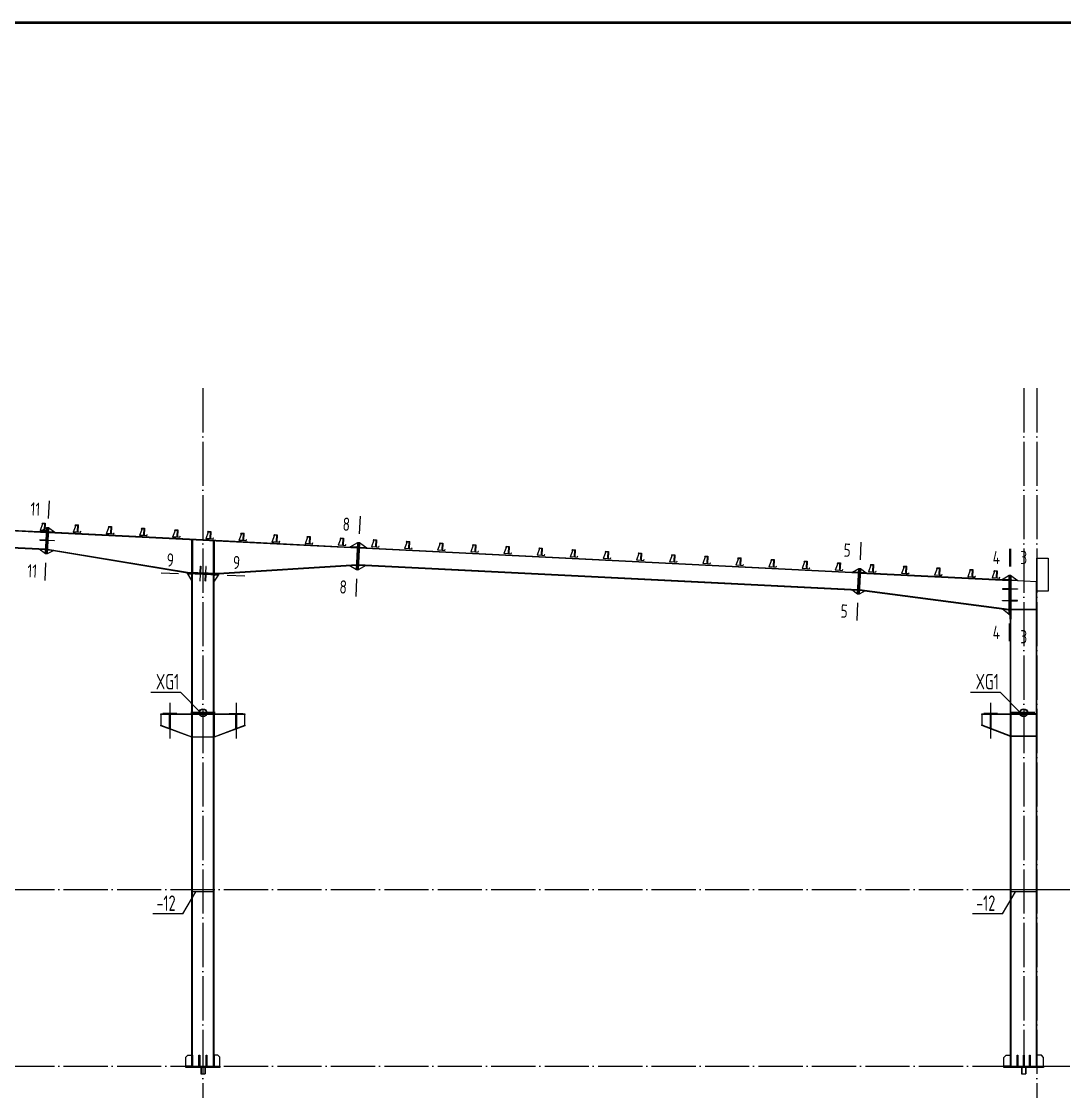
# Model space of a CAD drawing. Extents: x 447413 to 2975780, y -1432727 to 1301644.
# Drawn here: x 2335179 to 2358794, y -1219853 to -1195631 of the extents above; entities that cross this region are included whole.
import ezdxf
from ezdxf.enums import TextEntityAlignment as Align

# ---------------------------------------------------------------- set-up
doc = ezdxf.new("R2010")
doc.units = 0
doc.header["$LTSCALE"] = 1000
doc.header["$MEASUREMENT"] = 0
doc.linetypes.add('ACAD_ISO04W100', pattern=[30.5, 24, -3, 0.5, -3])
doc.linetypes.add('DOTE', pattern=[2.42, 2, -0.2, 0.02, -0.2])
for name, color, linetype in [('10', 7, 'Continuous'), ('116', 1, 'Continuous'), ('14', 2, 'Continuous'), ('DOTE', 1, 'Continuous'), ('TDB_中实线', 7, 'Continuous'), ('TDB_中心线', 1, 'ACAD_ISO04W100'), ('THIN', 7, 'Continuous'), ('XG', 5, 'Continuous'), ('图框', 253, 'Continuous'), ('柱子', 3, 'Continuous'), ('钢板标注', 253, 'Continuous')]:
    doc.layers.add(name, color=color, linetype=linetype)
doc.layers.add('檩条', color=7, linetype='Continuous', lineweight=18)
doc.styles.add('PkpmHz', font='Pkpmeng', dxfattribs={"width": 0.6, "bigfont": 'hztxt'})
doc.styles.add('TSSD_Label', font='Tssdeng.shx', dxfattribs={"width": 0.7, "bigfont": 'hztxt.shx'})

# ---------------------------------------------------------------- blocks, each defined once
blk = doc.blocks.new('A$C3FEA3028')
at = {"layer": 'DOTE', "linetype": 'DOTE', "ltscale": 2}
blk.add_line((63, 169), (63, 0), dxfattribs=at)
at = {"layer": 'TDB_中实线'}
for p, q in [((5, 154), (-45, 0)), ((55, 154), (5, 154)), ((55, 160), (55, 0)), ((61, 26), (56, 26)), ((61, 0), (-45, 0))]:
    blk.add_line(p, q, dxfattribs=at)
at = {"layer": 'TDB_中实线', "const_width": 3.75}
for points in [[(64, 127), (53, 127)], [(64, 63), (53, 63)]]:
    blk.add_lwpolyline(points, dxfattribs=at)
at = {"layer": 'TDB_中实线'}
blk.add_lwpolyline([(61, 26), (55, 26), (55, 160), (61, 160)], close=True, dxfattribs=at)
at = {"layer": 'TDB_中心线', "ltscale": 20}
for p, q in [((67, 127), (51, 127)), ((67, 63), (51, 63))]:
    blk.add_line(p, q, dxfattribs=at)
at = {"layer": '檩条'}
blk.add_lwpolyline([(3, 164), (61, 164), (61, 0), (116, 0), (128, 23), (124, 25), (113, 4), (64, 4), (64, 169), (0, 169), (-12, 146), (-8, 144), (3, 164)], dxfattribs=at)
blk = doc.blocks.new('A$C6B0021A6')
at = {"layer": '图框', "color": 153, "const_width": 58, "elevation": -84000}
blk.add_lwpolyline([(111420, 1020), (2520, 1020), (2520, 83120), (111420, 83120)], close=True, dxfattribs=at)

msp = doc.modelspace()

# ---------------------------------------------------------------- linework, layer by layer
at = {"layer": '10'}
for p, q in [((2335804.4, -1206485.2), (2335784.4, -1206884.7)), ((2342844.8, -1206827.4), (2342824.8, -1207226.9)), ((2354183.9, -1207414.4), (2354163.9, -1207813.9)), ((2357549.4, -1207564.8), (2357549.4, -1207964.8)), ((2357569.4, -1207564.8), (2357569.4, -1207964.8)), ((2335714.4, -1208283), (2335734.4, -1207883.5)), ((2338339.7, -1208113.9), (2338739.4, -1208128.9)), ((2340238.7, -1208184.9), (2339839, -1208170)), ((2342753.9, -1208646.1), (2342773.8, -1208246.6)), ((2354094.9, -1209193.1), (2354114.9, -1208793.6)), ((2357549.4, -1209659.8), (2357549.4, -1209259.8)), ((2357569.4, -1209759.8), (2357569.4, -1209359.8))]:
    msp.add_line(p, q, dxfattribs=at)
at = {"layer": '116'}
for p, q in [((2339239.4, -1219304.5), (2339239.4, -1219454.5)), ((2339247.9, -1219304.5), (2339247.9, -1219454.5)), ((2339330.9, -1219304.5), (2339330.9, -1219454.5)), ((2339339.4, -1219304.5), (2339339.4, -1219454.5)), ((2357819.4, -1219304.5), (2357819.4, -1219454.5)), ((2357827.9, -1219304.5), (2357827.9, -1219454.5)), ((2357910.9, -1219304.5), (2357910.9, -1219454.5)), ((2357919.4, -1219304.5), (2357919.4, -1219454.5)), ((2339239.4, -1219454.5), (2339339.4, -1219454.5)), ((2357819.4, -1219454.5), (2357919.4, -1219454.5))]:
    msp.add_line(p, q, dxfattribs=at)
at = {"layer": '14'}
for p, q in [((2335599.6, -1207175.8), (2335754.4, -1207083.4)), ((2335729.4, -1207182.3), (2335599.6, -1207175.8)), ((2335724.4, -1207682.7), (2335754.4, -1207083.4)), ((2335750.4, -1207163.4), (2335729.4, -1207182.3)), ((2335774.4, -1207084.4), (2335744.4, -1207683.7)), ((2335744.4, -1207683.7), (2335774.4, -1207084.4)), ((2335754.4, -1207083.4), (2335750.4, -1207163.4)), ((2335754.4, -1207083.4), (2335774.4, -1207084.4)), ((2335794.4, -1207085.4), (2335764.4, -1207684.7)), ((2335774.4, -1207084.4), (2335794.4, -1207085.4)), ((2335790.4, -1207165.4), (2335794.4, -1207085.4)), ((2335809.4, -1207186.3), (2335790.4, -1207165.4)), ((2335794.4, -1207085.4), (2335939.2, -1207192.8)), ((2335939.2, -1207192.8), (2335809.4, -1207186.3)), ((2335595.3, -1207362.8), (2335594.8, -1207372.8)), ((2335594.8, -1207372.8), (2335739.6, -1207380.1)), ((2335740.1, -1207370.1), (2335595.3, -1207362.8)), ((2335739.6, -1207380.1), (2335740.1, -1207370.1)), ((2335779.5, -1207382.1), (2335780, -1207372.1)), ((2335924.3, -1207389.3), (2335779.5, -1207382.1)), ((2335780, -1207372.1), (2335924.8, -1207379.3)), ((2335924.8, -1207379.3), (2335924.3, -1207389.3)), ((2339039.4, -1208100.1), (2339039.4, -1207360)), ((2339039.4, -1207360), (2339049.4, -1207360.5)), ((2339049.4, -1207360.5), (2339049.4, -1208100.4)), ((2339529.4, -1208118.4), (2339529.4, -1207384.5)), ((2339529.4, -1207384.5), (2339539.4, -1207385)), ((2339539.4, -1207385), (2339539.4, -1208118.7)), ((2342619.6, -1207527), (2342794.9, -1207425.7)), ((2342763.9, -1208045.9), (2342794.9, -1207425.7)), ((2342814.9, -1207426.7), (2342783.8, -1208046.9)), ((2342783.8, -1208046.9), (2342814.9, -1207426.7)), ((2342794.9, -1207425.7), (2342790.4, -1207515.5)), ((2342794.9, -1207425.7), (2342814.9, -1207426.7)), ((2342834.8, -1207427.7), (2342803.8, -1208047.9)), ((2342814.9, -1207426.7), (2342834.8, -1207427.7)), ((2342830.3, -1207517.5), (2342834.8, -1207427.6)), ((2342834.8, -1207427.6), (2342999.1, -1207546)), ((2335724.4, -1207682.7), (2335579.6, -1207575.3)), ((2335579.6, -1207575.3), (2335709.4, -1207581.8)), ((2335709.4, -1207581.8), (2335728.4, -1207602.8)), ((2335728.4, -1207602.8), (2335724.4, -1207682.7)), ((2335744.4, -1207683.7), (2335724.4, -1207682.7)), ((2335764.4, -1207684.7), (2335744.4, -1207683.7)), ((2335764.4, -1207684.7), (2335768.4, -1207604.8)), ((2335917.4, -1207609.3), (2335764.4, -1207684.7)), ((2335768.4, -1207604.8), (2335789.1, -1207588.1)), ((2335789.1, -1207588.1), (2335917.4, -1207609.3)), ((2342769.4, -1207534.5), (2342619.6, -1207527)), ((2342790.4, -1207515.5), (2342769.4, -1207534.5)), ((2342849.3, -1207538.5), (2342830.3, -1207517.5)), ((2342999.1, -1207546), (2342849.3, -1207538.5)), ((2342599.8, -1207945.8), (2342749.4, -1207936.3)), ((2342763.9, -1208044.9), (2342599.8, -1207945.8)), ((2342749.4, -1207936.3), (2342768.4, -1207955)), ((2342979.2, -1207945.5), (2342803.9, -1208046.9)), ((2342808.4, -1207957), (2342829.3, -1207938)), ((2342829.3, -1207938), (2342979.2, -1207945.5)), ((2338939.2, -1208136.4), (2338940, -1208116.4)), ((2339639.1, -1208162.5), (2338939.2, -1208136.4)), ((2338940, -1208116.4), (2338940.7, -1208096.4)), ((2339639.9, -1208142.5), (2338940, -1208116.4)), ((2338940, -1208116.4), (2339639.9, -1208142.5)), ((2338940.7, -1208096.4), (2339640.6, -1208122.5)), ((2339039.4, -1208285.1), (2338944.4, -1208136.5)), ((2338944.4, -1208136.5), (2339019.4, -1208139.3)), ((2339019.4, -1208139.3), (2339039.4, -1208160.1)), ((2339049.4, -1208100.4), (2339039.4, -1208100.1)), ((2339039.4, -1208160.1), (2339039.4, -1208285.1)), ((2339224.3, -1208147), (2339218.8, -1208291.9)), ((2339234.2, -1208147.4), (2339224.3, -1208147)), ((2339225.7, -1208107), (2339231.2, -1207962.1)), ((2339235.7, -1208107.4), (2339225.7, -1208107)), ((2339228.8, -1208292.3), (2339234.2, -1208147.4)), ((2339231.2, -1207962.1), (2339241.2, -1207962.5)), ((2339241.2, -1207962.5), (2339235.7, -1208107.4)), ((2339339.1, -1208296.4), (2339344.5, -1208151.5)), ((2339344.5, -1208151.5), (2339354.5, -1208151.9)), ((2339351.4, -1207966.6), (2339346, -1208111.5)), ((2339346, -1208111.5), (2339356, -1208111.9)), ((2339354.5, -1208151.9), (2339349.1, -1208296.8)), ((2339361.4, -1207967), (2339351.4, -1207966.6)), ((2339356, -1208111.9), (2339361.4, -1207967)), ((2339539.4, -1208118.7), (2339529.4, -1208118.4)), ((2339539.4, -1208178.8), (2339559.4, -1208159.5)), ((2339634.3, -1208162.3), (2339539.4, -1208303.8)), ((2339539.4, -1208303.8), (2339539.4, -1208178.8)), ((2339559.4, -1208159.5), (2339634.3, -1208162.3)), ((2339639.9, -1208142.5), (2339639.1, -1208162.5)), ((2339640.6, -1208122.5), (2339639.9, -1208142.5)), ((2342768.4, -1207955), (2342763.9, -1208044.9)), ((2342783.8, -1208046.9), (2342763.9, -1208045.9)), ((2342803.8, -1208047.9), (2342783.8, -1208046.9)), ((2342803.9, -1208046.9), (2342808.4, -1207957)), ((2353994.6, -1208095.8), (2354133.9, -1208012.6)), ((2354109.4, -1208101.5), (2353994.6, -1208095.8)), ((2354104.9, -1208592.9), (2354133.9, -1208012.6)), ((2354130.4, -1208082.5), (2354109.4, -1208101.5)), ((2354153.9, -1208013.6), (2354124.9, -1208593.9)), ((2354124.9, -1208593.9), (2354153.9, -1208013.6)), ((2354133.9, -1208012.6), (2354130.4, -1208082.5)), ((2354133.9, -1208012.6), (2354153.9, -1208013.6)), ((2354173.9, -1208014.6), (2354144.9, -1208594.9)), ((2354153.9, -1208013.6), (2354173.9, -1208014.6)), ((2354170.4, -1208084.5), (2354173.9, -1208014.6)), ((2354189.4, -1208105.5), (2354170.4, -1208084.5)), ((2354173.9, -1208014.6), (2354304.2, -1208111.3)), ((2354304.2, -1208111.3), (2354189.4, -1208105.5)), ((2357379.6, -1208265), (2357539.4, -1208168)), ((2357539.4, -1209059.8), (2357539.4, -1208164.8)), ((2357539.4, -1208164.8), (2357559.4, -1208164.8)), ((2357539.4, -1208168), (2357539.4, -1208253)), ((2357559.4, -1209159.8), (2357559.4, -1208164.8)), ((2357559.4, -1208164.8), (2357579.4, -1208164.8)), ((2357559.4, -1208164.8), (2357559.4, -1209059.8)), ((2357579.4, -1208164.8), (2357579.4, -1209159.8)), ((2357579.4, -1208255), (2357579.4, -1208170)), ((2357579.4, -1208170), (2357739.2, -1208283)), ((2339218.8, -1208291.9), (2339228.8, -1208292.3)), ((2339349.1, -1208296.8), (2339339.1, -1208296.4)), ((2357519.4, -1208272), (2357379.6, -1208265)), ((2357539.4, -1208253), (2357519.4, -1208272)), ((2357599.4, -1208276), (2357579.4, -1208255)), ((2357579.4, -1208275), (2358169.4, -1208304.5)), ((2357579.4, -1208287), (2357579.4, -1208275)), ((2358169.4, -1208316.5), (2357579.4, -1208287)), ((2357739.2, -1208283), (2357599.4, -1208276)), ((2358169.4, -1208304.5), (2358169.4, -1208316.5)), ((2354105, -1208591.9), (2353974.6, -1208495.3)), ((2353974.6, -1208495.3), (2354089.5, -1208501)), ((2354089.5, -1208501), (2354108.4, -1208522)), ((2354124.9, -1208593.9), (2354104.9, -1208592.9)), ((2354108.4, -1208522), (2354105, -1208591.9)), ((2354144.9, -1208594.9), (2354124.9, -1208593.9)), ((2354283.2, -1208521.6), (2354144.9, -1208593.9)), ((2354144.9, -1208593.9), (2354148.4, -1208524)), ((2354148.4, -1208524), (2354169.2, -1208506.6)), ((2354169.2, -1208506.6), (2354283.2, -1208521.6)), ((2357539.4, -1208475), (2357389.4, -1208475)), ((2357389.4, -1208475), (2357389.4, -1208485)), ((2357389.4, -1208485), (2357539.4, -1208485)), ((2357539.4, -1208485), (2357539.4, -1208475)), ((2357579.4, -1208475), (2357729.4, -1208475)), ((2357579.4, -1208485), (2357579.4, -1208475)), ((2357729.4, -1208485), (2357579.4, -1208485)), ((2357729.4, -1208475), (2357729.4, -1208485)), ((2357389.4, -1208747.7), (2357389.4, -1208737.7)), ((2357389.4, -1208737.7), (2357539.4, -1208737.7)), ((2357539.4, -1208747.7), (2357389.4, -1208747.7)), ((2357539.4, -1208737.7), (2357539.4, -1208747.7)), ((2357729.4, -1208737.7), (2357579.4, -1208737.7)), ((2357579.4, -1208737.7), (2357579.4, -1208747.7)), ((2357579.4, -1208747.7), (2357729.4, -1208747.7)), ((2357729.4, -1208747.7), (2357729.4, -1208737.7)), ((2357539.4, -1209054.8), (2357380.7, -1208929)), ((2357380.7, -1208929), (2357519.5, -1208947.2)), ((2357519.5, -1208947.2), (2357539.4, -1208969.8)), ((2357539.4, -1208969.8), (2357539.4, -1209054.8)), ((2357559.4, -1209059.8), (2357539.4, -1209059.8)), ((2357579.4, -1209159.8), (2357559.4, -1209159.8)), ((2357579.4, -1208937.8), (2358159.4, -1208937.8)), ((2357579.4, -1208949.8), (2357579.4, -1208937.8)), ((2358159.4, -1208949.8), (2357579.4, -1208949.8)), ((2358159.4, -1208937.8), (2358159.4, -1208949.8)), ((2338339.4, -1211304.5), (2339039.4, -1211304.5)), ((2338339.4, -1211316.5), (2338339.4, -1211304.5)), ((2339039.4, -1211316.5), (2338339.4, -1211316.5)), ((2338339.4, -1211316.5), (2338339.4, -1211562.5)), ((2339039.4, -1211316.5), (2338339.4, -1211316.5)), ((2338694.4, -1211292.5), (2338384.4, -1211292.5)), ((2338384.4, -1211292.5), (2338384.4, -1211304.5)), ((2338384.4, -1211304.5), (2338694.4, -1211304.5)), ((2338533.9, -1211634.8), (2338533.9, -1211316.5)), ((2338533.9, -1211316.5), (2338544.9, -1211316.5)), ((2338544.9, -1211316.5), (2338544.9, -1211638.8)), ((2338694.4, -1211304.5), (2338694.4, -1211292.5)), ((2339039.4, -1211304.5), (2339039.4, -1211316.5)), ((2339039.4, -1211822.5), (2339039.4, -1211316.5)), ((2339051.4, -1211304.5), (2339527.4, -1211304.5)), ((2339051.4, -1211315.5), (2339051.4, -1211304.5)), ((2339527.4, -1211315.5), (2339051.4, -1211315.5)), ((2339527.4, -1211304.5), (2339527.4, -1211315.5)), ((2339539.4, -1211304.5), (2340239.4, -1211304.5)), ((2339539.4, -1211316.5), (2339539.4, -1211304.5)), ((2340239.4, -1211316.5), (2339539.4, -1211316.5)), ((2339539.4, -1211316.5), (2339539.4, -1211822.5)), ((2340239.4, -1211316.5), (2339539.4, -1211316.5)), ((2339884.4, -1211292.5), (2340194.4, -1211292.5)), ((2339884.4, -1211304.5), (2339884.4, -1211292.5)), ((2340194.4, -1211304.5), (2339884.4, -1211304.5)), ((2340033.9, -1211638.8), (2340033.9, -1211316.5)), ((2340033.9, -1211316.5), (2340044.9, -1211316.5)), ((2340044.9, -1211316.5), (2340044.9, -1211634.8)), ((2340194.4, -1211292.5), (2340194.4, -1211304.5)), ((2340239.4, -1211304.5), (2340239.4, -1211316.5)), ((2340239.4, -1211562.5), (2340239.4, -1211316.5)), ((2356919.4, -1211304.5), (2357569.4, -1211304.5)), ((2356919.4, -1211316.5), (2356919.4, -1211304.5)), ((2357569.4, -1211316.5), (2356919.4, -1211316.5)), ((2356919.4, -1211316.5), (2356919.4, -1211552.5)), ((2357569.4, -1211316.5), (2356919.4, -1211316.5)), ((2357274.4, -1211292.5), (2356964.4, -1211292.5)), ((2356964.4, -1211292.5), (2356964.4, -1211304.5)), ((2356964.4, -1211304.5), (2357274.4, -1211304.5)), ((2357113.9, -1211627.3), (2357113.9, -1211316.5)), ((2357113.9, -1211316.5), (2357124.9, -1211316.5)), ((2357124.9, -1211316.5), (2357124.9, -1211631.5)), ((2357274.4, -1211304.5), (2357274.4, -1211292.5)), ((2357569.4, -1211304.5), (2357569.4, -1211316.5)), ((2357569.4, -1211802.5), (2357569.4, -1211316.5)), ((2357581.4, -1211304.5), (2358157.4, -1211304.5)), ((2357581.4, -1211315.5), (2357581.4, -1211304.5)), ((2358157.4, -1211315.5), (2357581.4, -1211315.5)), ((2358157.4, -1211304.5), (2358157.4, -1211315.5)), ((2338339.4, -1211562.5), (2339039.4, -1211822.5)), ((2338339.4, -1211562.5), (2339039.4, -1211822.5)), ((2338339.4, -1211574.5), (2338339.4, -1211562.5)), ((2339039.4, -1211834.5), (2338339.4, -1211574.5)), ((2339539.4, -1211822.5), (2340239.4, -1211562.5)), ((2339539.4, -1211822.5), (2340239.4, -1211562.5)), ((2340239.4, -1211574.5), (2339539.4, -1211834.5)), ((2340239.4, -1211562.5), (2340239.4, -1211574.5)), ((2356919.4, -1211552.5), (2357569.4, -1211802.5)), ((2356919.4, -1211552.5), (2357569.4, -1211802.5)), ((2356919.4, -1211564.5), (2356919.4, -1211552.5)), ((2357569.4, -1211814.5), (2356919.4, -1211564.5)), ((2338544.9, -1211638.8), (2338533.9, -1211634.8)), ((2339039.4, -1211822.5), (2339039.4, -1211834.5)), ((2339051.4, -1211823.5), (2339527.4, -1211823.5)), ((2339051.4, -1211834.5), (2339051.4, -1211823.5)), ((2339527.4, -1211823.5), (2339527.4, -1211834.5)), ((2339539.4, -1211834.5), (2339539.4, -1211822.5)), ((2340044.9, -1211634.8), (2340033.9, -1211638.8)), ((2357124.9, -1211631.5), (2357113.9, -1211627.3)), ((2357569.4, -1211802.5), (2357569.4, -1211814.5)), ((2357581.4, -1211803.5), (2358157.4, -1211803.5)), ((2357581.4, -1211814.5), (2357581.4, -1211803.5)), ((2358157.4, -1211814.5), (2357581.4, -1211814.5)), ((2358157.4, -1211803.5), (2358157.4, -1211814.5)), ((2339527.4, -1211834.5), (2339051.4, -1211834.5)), ((2338904.4, -1219074.5), (2338949.4, -1219029.5)), ((2338904.4, -1219279.5), (2338904.4, -1219074.5)), ((2338949.4, -1219029.5), (2339039.4, -1219029.5)), ((2339039.4, -1219029.5), (2339039.4, -1219259.5)), ((2339039.4, -1219279.5), (2339039.4, -1219029.5)), ((2339039.4, -1219029.5), (2339049.4, -1219029.5)), ((2339049.4, -1219029.5), (2339049.4, -1219279.5)), ((2339199.4, -1219279.5), (2339199.4, -1219029.5)), ((2339199.4, -1219029.5), (2339215.4, -1219029.5)), ((2339215.4, -1219029.5), (2339215.4, -1219279.5)), ((2339363.4, -1219279.5), (2339363.4, -1219029.5)), ((2339363.4, -1219029.5), (2339379.4, -1219029.5)), ((2339379.4, -1219029.5), (2339379.4, -1219279.5)), ((2339529.4, -1219279.5), (2339529.4, -1219029.5)), ((2339529.4, -1219029.5), (2339539.4, -1219029.5)), ((2339539.4, -1219029.5), (2339539.4, -1219259.5)), ((2339629.4, -1219029.5), (2339539.4, -1219029.5)), ((2339539.4, -1219029.5), (2339539.4, -1219279.5)), ((2339674.4, -1219074.5), (2339629.4, -1219029.5)), ((2339674.4, -1219279.5), (2339674.4, -1219074.5)), ((2357419.4, -1219079.5), (2357469.4, -1219029.5)), ((2357419.4, -1219279.5), (2357419.4, -1219079.5)), ((2357469.4, -1219029.5), (2357569.4, -1219029.5)), ((2357569.4, -1219029.5), (2357569.4, -1219259.5)), ((2357569.4, -1219279.5), (2357569.4, -1219029.5)), ((2357569.4, -1219029.5), (2357579.4, -1219029.5)), ((2357579.4, -1219029.5), (2357579.4, -1219279.5)), ((2357721.4, -1219279.5), (2357721.4, -1219029.5)), ((2357721.4, -1219029.5), (2357737.4, -1219029.5)), ((2357737.4, -1219029.5), (2357737.4, -1219279.5)), ((2357861.4, -1219279.5), (2357861.4, -1219029.5)), ((2357861.4, -1219029.5), (2357877.4, -1219029.5)), ((2357877.4, -1219029.5), (2357877.4, -1219279.5)), ((2358001.4, -1219279.5), (2358001.4, -1219029.5)), ((2358001.4, -1219029.5), (2358017.4, -1219029.5)), ((2358017.4, -1219029.5), (2358017.4, -1219279.5)), ((2358159.4, -1219279.5), (2358159.4, -1219029.5)), ((2358159.4, -1219029.5), (2358169.4, -1219029.5)), ((2358169.4, -1219029.5), (2358169.4, -1219259.5)), ((2358269.4, -1219029.5), (2358169.4, -1219029.5)), ((2358169.4, -1219029.5), (2358169.4, -1219279.5)), ((2358319.4, -1219079.5), (2358269.4, -1219029.5)), ((2358319.4, -1219279.5), (2358319.4, -1219079.5)), ((2338904.4, -1219304.5), (2338904.4, -1219279.5)), ((2338904.4, -1219279.5), (2339674.4, -1219279.5)), ((2339019.4, -1219279.5), (2338904.4, -1219279.5)), ((2339674.4, -1219304.5), (2338904.4, -1219304.5)), ((2339039.4, -1219259.5), (2339019.4, -1219279.5)), ((2339049.4, -1219279.5), (2339039.4, -1219279.5)), ((2339215.4, -1219279.5), (2339199.4, -1219279.5)), ((2339379.4, -1219279.5), (2339363.4, -1219279.5)), ((2339539.4, -1219279.5), (2339529.4, -1219279.5)), ((2339539.4, -1219259.5), (2339559.4, -1219279.5)), ((2339559.4, -1219279.5), (2339674.4, -1219279.5)), ((2339674.4, -1219279.5), (2339674.4, -1219304.5)), ((2357419.4, -1219304.5), (2357419.4, -1219279.5)), ((2357419.4, -1219279.5), (2358319.4, -1219279.5)), ((2357549.4, -1219279.5), (2357419.4, -1219279.5)), ((2358319.4, -1219304.5), (2357419.4, -1219304.5)), ((2357569.4, -1219259.5), (2357549.4, -1219279.5)), ((2357579.4, -1219279.5), (2357569.4, -1219279.5)), ((2357737.4, -1219279.5), (2357721.4, -1219279.5)), ((2357877.4, -1219279.5), (2357861.4, -1219279.5)), ((2358017.4, -1219279.5), (2358001.4, -1219279.5)), ((2358169.4, -1219279.5), (2358159.4, -1219279.5)), ((2358169.4, -1219259.5), (2358189.4, -1219279.5)), ((2358189.4, -1219279.5), (2358319.4, -1219279.5)), ((2358319.4, -1219279.5), (2358319.4, -1219304.5))]:
    msp.add_line(p, q, dxfattribs=at)
at = {"layer": '14', "ltscale": 100}
for p, q in [((2339051.4, -1215279.5), (2339527.4, -1215279.5)), ((2339527.4, -1215329.5), (2339051.4, -1215329.5)), ((2357581.4, -1215279.5), (2358157.4, -1215279.5)), ((2358157.4, -1215329.5), (2357581.4, -1215329.5))]:
    msp.add_line(p, q, dxfattribs=at)
at = {"layer": 'DOTE', "color": 8, "linetype": 'DOTE', "ltscale": 0.5}
for p, q in [((2339289.4, -1203933.3), (2339289.4, -1222357.4)), ((2357869.4, -1203933.3), (2357869.4, -1219279.5)), ((2358169.4, -1203933.3), (2358169.4, -1222357.4)), ((2261115.6, -1215279.5), (2362761.2, -1215279.5)), ((2261115.6, -1219279.5), (2362761.2, -1219279.5))]:
    msp.add_line(p, q, dxfattribs=at)
at = {"layer": 'DOTE'}
for p, q in [((2338539.4, -1211053.4), (2338539.4, -1211864.8)), ((2340039.4, -1211053.4), (2340039.4, -1211864.8)), ((2357119.4, -1211053.4), (2357119.4, -1211864.8))]:
    msp.add_line(p, q, dxfattribs=at)
at = {"layer": 'THIN'}
for p, q in [((2338832.2, -1215827.1), (2339131.4, -1215329.5)), ((2357387.2, -1215827.1), (2357686.4, -1215329.5)), ((2338832.2, -1215827.1), (2338158, -1215827.1)), ((2357387.2, -1215827.1), (2356713, -1215827.1))]:
    msp.add_line(p, q, dxfattribs=at)
at = {"layer": 'XG'}
for p, q in [((2338109.6, -1210814.5), (2338783.8, -1210814.5)), ((2338783.8, -1210814.5), (2339239.4, -1211279.5)), ((2356664.6, -1210814.5), (2357338.8, -1210814.5)), ((2357338.8, -1210814.5), (2357794.4, -1211279.5)), ((2339564.4, -1211269.5), (2339014.4, -1211269.5)), ((2339564.4, -1211289.5), (2339014.4, -1211289.5)), ((2358119.4, -1211269.5), (2357569.4, -1211269.5)), ((2358119.4, -1211289.5), (2357569.4, -1211289.5))]:
    msp.add_line(p, q, dxfattribs=at)
for centre, radius in [((2339289.4, -1211279.5), 90), ((2339289.4, -1211279.5), 80), ((2357869.4, -1211279.5), 90), ((2357869.4, -1211279.5), 80)]:
    msp.add_circle(centre, radius, dxfattribs=at)
at = {"layer": '柱子'}
for p, q in [((2323828.7, -1206598.7), (2335748.8, -1207195.3)), ((2323829.3, -1206586.7), (2335749.4, -1207183.3)), ((2323809.9, -1206974.2), (2335730, -1207570.8)), ((2323809.3, -1206986.2), (2335729.4, -1207582.8)), ((2335788.8, -1207197.3), (2339288.8, -1207372.5)), ((2335789.4, -1207185.3), (2339289.4, -1207360.5)), ((2339288.8, -1207372.5), (2342788.8, -1207547.5)), ((2339289.4, -1207360.5), (2342789.4, -1207535.5)), ((2335769.4, -1207584.8), (2338940.3, -1208108.5)), ((2335770, -1207572.8), (2338940.7, -1208096.4)), ((2342828.7, -1207549.5), (2354128.8, -1208114.5)), ((2342829.3, -1207537.5), (2354129.4, -1208102.5)), ((2339640.2, -1208134.6), (2342769.4, -1207935)), ((2339640.6, -1208122.5), (2342770, -1207922.9)), ((2342809.4, -1207937), (2354109.4, -1208502)), ((2342810, -1207925), (2354110, -1208490)), ((2339039.4, -1211304.5), (2339039.4, -1208140.1)), ((2339039.4, -1208140.1), (2339049.4, -1208140.5)), ((2339049.4, -1211304.5), (2339049.4, -1208140.5)), ((2339529.4, -1211304.5), (2339529.4, -1208158.4)), ((2339529.4, -1208158.4), (2339539.4, -1208158.8)), ((2339539.4, -1211304.5), (2339539.4, -1208158.8)), ((2354168.8, -1208116.5), (2357539.4, -1208285)), ((2354169.4, -1208104.5), (2357539.4, -1208273)), ((2358159.4, -1211304.5), (2358159.4, -1208316)), ((2358169.4, -1208316.5), (2358159.4, -1208316)), ((2358169.4, -1211304.5), (2358169.4, -1208316.5)), ((2354149.4, -1208504), (2357539.4, -1208949.8)), ((2354150, -1208492), (2357539.4, -1208937.7)), ((2357569.4, -1211304.5), (2357569.4, -1209159.8)), ((2357579.4, -1209159.8), (2357569.4, -1209159.8)), ((2357579.4, -1211304.5), (2357579.4, -1209159.8)), ((2339039.4, -1219279.5), (2339039.4, -1211304.5)), ((2339039.4, -1211304.5), (2339051.4, -1211304.5)), ((2339051.4, -1219279.5), (2339051.4, -1211304.5)), ((2339051.4, -1211304.5), (2339527.4, -1211304.5)), ((2339527.4, -1219279.5), (2339527.4, -1211304.5)), ((2339527.4, -1211304.5), (2339539.4, -1211304.5)), ((2339539.4, -1219279.5), (2339539.4, -1211304.5)), ((2357569.4, -1219279.5), (2357569.4, -1211304.5)), ((2357581.4, -1211304.5), (2357569.4, -1211304.5)), ((2357581.4, -1219279.5), (2357581.4, -1211304.5)), ((2358157.4, -1211304.5), (2357581.4, -1211304.5)), ((2358157.4, -1219279.5), (2358157.4, -1211304.5)), ((2358169.4, -1211304.5), (2358157.4, -1211304.5)), ((2358169.4, -1219279.5), (2358169.4, -1211304.5))]:
    msp.add_line(p, q, dxfattribs=at)
msp.add_lwpolyline([(2358419.4, -1208529.5), (2358169.4, -1208529.5), (2358169.4, -1207779.5), (2358419.4, -1207779.5)], close=True, dxfattribs=at)
at = {"layer": '钢板标注', "const_width": 0.1}
msp.add_lwpolyline([(2357844.4, -1209297.9, 1), (2357844.3, -1209297.9, 1)], format="xyb", close=True, dxfattribs=at)

# ---------------------------------------------------------------- block references
msp.add_blockref('A$C6B0021A6', (2253722, -1278780.1, 84000))
at = {"layer": '檩条', "color": 2, "rotation": 357.131916441926}
for p in [(2335646.9, -1207153.9), (2336396.8, -1207190.9), (2337146.9, -1207229), (2337896.8, -1207266), (2338646.9, -1207304.2), (2339396.9, -1207341.2), (2340146.9, -1207379.3), (2340896.9, -1207416.3), (2341646.9, -1207454.5), (2342396.9, -1207491.5), (2343146.9, -1207528.5), (2343896.9, -1207566), (2344646.9, -1207603.7), (2345396.9, -1207641.2), (2346146.9, -1207678.8), (2346896.9, -1207716), (2346896.9, -1207716.3), (2347646.9, -1207754), (2348396.9, -1207791.2), (2349147, -1207828.5), (2349896.9, -1207866.3), (2350647, -1207903.7), (2351396.9, -1207941), (2352147, -1207978.8), (2352896.9, -1208016.2), (2353647, -1208054), (2354396.9, -1208091.3), (2355147, -1208128.5), (2355896.8, -1208166), (2356647, -1208203.7), (2357196.8, -1208230.9)]:
    msp.add_blockref('A$C3FEA3028', p, dxfattribs=at)

# ---------------------------------------------------------------- texts
at = {"layer": '10', "style": 'PkpmHz', "width": 0.77}
for s, rotation, p in [('11', -2.86597, (2335494.8, -1206669.9)), ('8', -2.86288, (2342535.2, -1207012.2)), ('5', -2.86261, (2353874.2, -1207599.1)), ('9', -2.13991, (2338550.7, -1207821.6)), ('11', -2.86597, (2335424.8, -1208068.2)), ('9', -2.13991, (2340050.1, -1207877.6)), ('8', -2.86288, (2342464.2, -1208431.4)), ('5', -2.86261, (2353805.3, -1208978.4))]:
    msp.add_text(s, height=300, rotation=rotation, dxfattribs=at).set_placement(p, align=Align.MIDDLE_CENTER)
for s, p in [('4', (2357249.4, -1207764.8)), ('3', (2357869.4, -1207764.8)), ('4', (2357249.4, -1209459.8)), ('3', (2357869.4, -1209559.8))]:
    msp.add_text(s, height=300, dxfattribs=at).set_placement(p, align=Align.MIDDLE_CENTER)
at = {"layer": 'THIN', "style": 'TSSD_Label', "width": 0.7}
for p in [(2338453.4, -1215587.4), (2357008.4, -1215587.4)]:
    msp.add_text('-12', height=350, dxfattribs=at).set_placement(p, align=Align.MIDDLE_CENTER)
at = {"layer": 'XG', "style": 'TSSD_Label', "width": 0.7}
for p in [(2338488.4, -1210574.7), (2357043.4, -1210574.7)]:
    msp.add_text('XG1', height=350, dxfattribs=at).set_placement(p, align=Align.MIDDLE_CENTER)

doc.saveas('drawing.dxf')
